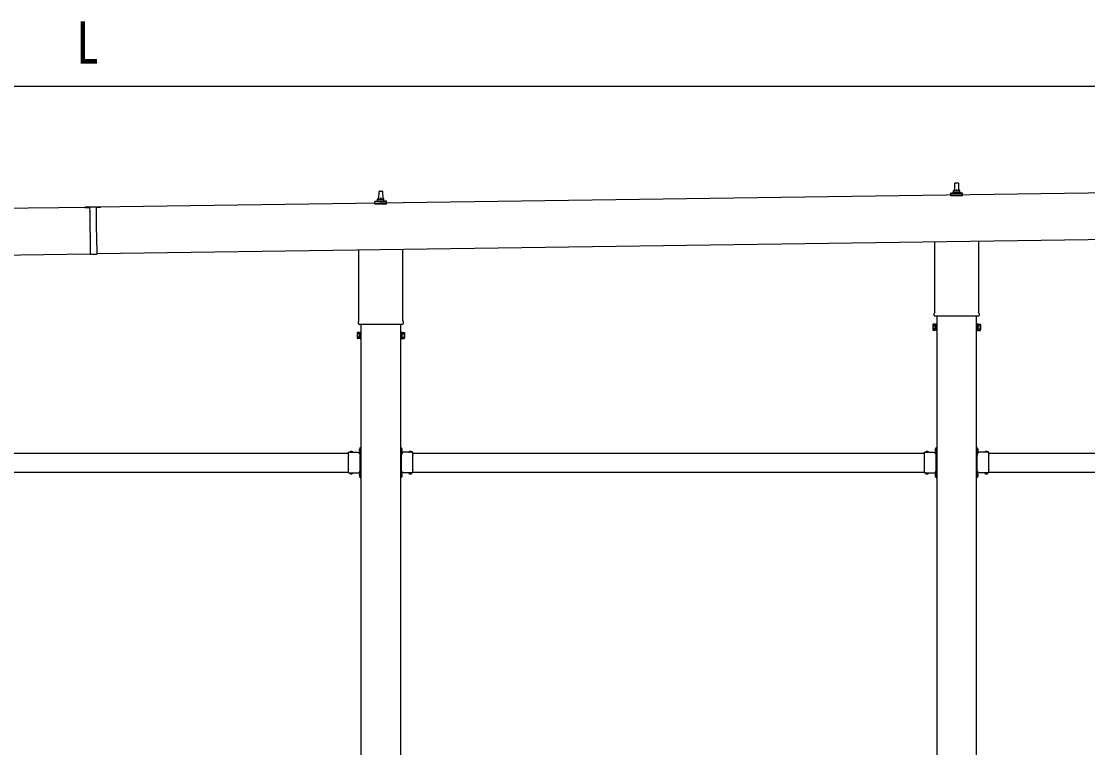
# Model space of a CAD drawing. Units: millimetres, scale not verified. Extents: x -16820 to 16820, y -11880 to 11880.
# Drawn here: x -2583 to 750, y -4260 to -1990 of the extents above; entities that cross this region are included whole.
import ezdxf
from ezdxf.enums import TextEntityAlignment as Align

# ---------------------------------------------------------------- set-up
doc = ezdxf.new("R2010")
doc.units = ezdxf.units.MM
doc.header["$LTSCALE"] = 50
for name, color, linetype in [('0-4_YKK_13', 4, 'Continuous'), ('0-5_YKK_A1', 4, 'Continuous'), ('0-6_YKK_D', 6, 'Continuous')]:
    doc.layers.add(name, color=color, linetype=linetype)
doc.styles.add('ＭＳ ゴシック', font='')
doc.styles.get('ＭＳ ゴシック').set_extended_font_data('MS Gothic')

msp = doc.modelspace()

# ---------------------------------------------------------------- linework, layer by layer
at = {"layer": '0-4_YKK_13'}
for p, q in [((334.08, -2519.88), (334.81, -2496.36)), ((335.81, -2495.38), (344.35, -2495.38)), ((345.35, -2496.36), (346.08, -2519.88)), ((-1465.92, -2545.6), (-1465.19, -2522.07)), ((-1464.19, -2521.1), (-1455.65, -2521.1)), ((-1454.65, -2522.07), (-1453.92, -2545.6)), ((321.83, -2535.38), (321.83, -2527.67)), ((322.21, -2526.88), (357.95, -2526.88)), ((322.59, -2526.7), (329.31, -2525.07)), ((329.7, -2524.88), (350.46, -2524.88)), ((330.08, -2524.1), (330.08, -2519.88)), ((331.08, -2519.88), (349.08, -2519.88)), ((350.08, -2524.1), (350.08, -2519.88)), ((357.56, -2526.7), (350.84, -2525.07)), ((358.33, -2535.38), (358.33, -2527.67)), ((-1478.17, -2561.1), (-1478.17, -2553.38)), ((-1441.67, -2561.1), (-1478.17, -2561.1)), ((-1477.79, -2552.6), (-1442.05, -2552.6)), ((-1477.41, -2552.41), (-1470.69, -2550.78)), ((-1470.3, -2550.6), (-1449.54, -2550.6)), ((-1469.92, -2549.81), (-1469.92, -2545.6)), ((-1468.92, -2545.6), (-1450.92, -2545.6)), ((-1449.92, -2549.81), (-1449.92, -2545.6)), ((-1442.44, -2552.41), (-1449.16, -2550.78)), ((-1441.67, -2561.1), (-1441.67, -2553.38)), ((358.33, -2535.38), (321.83, -2535.38)), ((-2334.99, -2570.47), (-2384.99, -2571.18)), ((-2384.99, -2571.18), (-2384.98, -2571.68)), ((-2384.98, -2571.68), (-2369.98, -2571.47)), ((-2369.99, -2570.97), (-2369.81, -2583.37)), ((-2369.8, -2584.17), (-2369.45, -2608.36)), ((-2349.99, -2570.68), (-2349.81, -2583.08)), ((-2349.98, -2571.18), (-2334.98, -2570.97)), ((-2349.8, -2583.88), (-2349.45, -2608.08)), ((-2334.99, -2570.47), (-2334.98, -2570.97)), ((-2369.44, -2609.16), (-2369.04, -2637.36)), ((-2349.44, -2608.88), (-2349.04, -2637.08)), ((-2369.03, -2638.16), (-2368.68, -2662.36)), ((-2368.67, -2663.16), (-2367.88, -2718.25)), ((-2349.03, -2637.88), (-2348.68, -2662.07)), ((-2348.67, -2662.87), (-2347.88, -2717.96)), ((271.78, -2899.37), (271.78, -2678.72)), ((408.38, -2676.77), (408.38, -2899.37)), ((-2367.88, -2718.25), (-2347.88, -2717.96)), ((-1528.22, -2925.09), (-1528.22, -2704.43)), ((-1391.62, -2702.48), (-1391.62, -2925.09)), ((-1529.92, -2933.86), (-1529.92, -2928.36)), ((-1389.92, -2928.36), (-1389.92, -2933.86)), ((270.08, -2908.14), (270.08, -2902.64)), ((408.02, -2911.64), (272.14, -2911.64)), ((410.08, -2902.64), (410.08, -2908.14)), ((-1533.92, -2963.36), (-1533.16, -2962.04)), ((-1533.92, -2963.36), (-1533.92, -2980.36)), ((-1391.98, -2937.36), (-1527.86, -2937.36)), ((-1385.92, -2963.36), (-1386.68, -2962.04)), ((-1385.92, -2963.36), (-1385.92, -2980.36)), ((266.08, -2937.64), (266.84, -2936.33)), ((266.08, -2937.64), (266.08, -2954.64)), ((266.08, -2954.64), (266.84, -2955.96)), ((273.08, -2941.24), (266.84, -2941.24)), ((273.08, -2951.05), (266.84, -2951.05)), ((273.08, -2955.96), (266.84, -2955.96)), ((275.58, -2955.34), (273.08, -2955.34)), ((404.58, -2955.34), (407.08, -2955.34)), ((407.08, -2941.24), (413.32, -2941.24)), ((407.08, -2951.05), (413.32, -2951.05)), ((407.08, -2955.96), (413.32, -2955.96)), ((414.08, -2937.64), (413.32, -2936.33)), ((414.08, -2954.64), (413.32, -2955.96)), ((414.08, -2937.64), (414.08, -2954.64)), ((-1533.92, -2980.36), (-1533.16, -2981.67)), ((-1526.92, -2966.95), (-1533.16, -2966.95)), ((-1526.92, -2976.77), (-1533.16, -2976.77)), ((-1526.92, -2981.67), (-1533.16, -2981.67)), ((-1524.42, -2981.06), (-1526.92, -2981.06)), ((-1395.42, -2981.06), (-1392.92, -2981.06)), ((-1392.92, -2966.95), (-1386.68, -2966.95)), ((-1392.92, -2976.77), (-1386.68, -2976.77)), ((-1392.92, -2981.67), (-1386.68, -2981.67)), ((-1385.92, -2980.36), (-1386.68, -2981.67)), ((-1528.12, -3329), (-1522.42, -3329)), ((-1524.02, -3327.87), (-1526.68, -3326.55)), ((-1524.02, -3330.13), (-1526.68, -3331.45)), ((-1524.88, -3324.26), (-1524.72, -3324.26)), ((-1524.02, -3321.5), (-1522.42, -3321.5)), ((-1524.02, -3338.46), (-1524.02, -3321.5)), ((-1524.02, -3324.96), (-1524.02, -3333.03)), ((-1522.42, -3326), (-1524.02, -3326)), ((-1524.02, -3327), (-1522.42, -3327)), ((-1524.02, -3331), (-1522.42, -3331)), ((-1522.42, -3332), (-1524.02, -3332)), ((-1395.82, -3321.5), (-1397.42, -3321.5)), ((-1397.42, -3326), (-1395.82, -3326)), ((-1395.82, -3327), (-1397.42, -3327)), ((-1391.72, -3329), (-1397.42, -3329)), ((-1395.82, -3331), (-1397.42, -3331)), ((-1397.42, -3332), (-1395.82, -3332)), ((-1395.82, -3338.46), (-1395.82, -3321.5)), ((-1395.82, -3324.97), (-1395.82, -3333.04)), ((-1395.82, -3327.87), (-1393.16, -3326.55)), ((-1395.82, -3330.13), (-1393.16, -3331.45)), ((-1394.96, -3324.26), (-1395.12, -3324.26)), ((271.88, -3329), (277.58, -3329)), ((275.98, -3327.87), (273.32, -3326.55)), ((275.98, -3330.13), (273.32, -3331.45)), ((275.12, -3324.27), (275.28, -3324.27)), ((275.98, -3321.5), (277.58, -3321.5)), ((275.98, -3338.46), (275.98, -3321.5)), ((275.98, -3324.97), (275.98, -3333.04)), ((277.58, -3326), (275.98, -3326)), ((275.98, -3327), (277.58, -3327)), ((275.98, -3331), (277.58, -3331)), ((277.58, -3332), (275.98, -3332)), ((404.18, -3321.5), (402.58, -3321.5)), ((402.58, -3326), (404.18, -3326)), ((404.18, -3327), (402.58, -3327)), ((408.28, -3329), (402.58, -3329)), ((404.18, -3331), (402.58, -3331)), ((402.58, -3332), (404.18, -3332)), ((404.18, -3338.46), (404.18, -3321.5)), ((404.18, -3324.96), (404.18, -3333.03)), ((404.18, -3327.87), (406.84, -3326.55)), ((404.18, -3330.13), (406.84, -3331.45)), ((405.04, -3324.26), (404.88, -3324.26)), ((-1560.42, -3347.29), (-1560.42, -3336.9)), ((-1560.42, -3336.9), (-1524.02, -3336.9)), ((-1560.42, -3389.29), (-1560.42, -3348.71)), ((-1557.16, -3336.04), (-1557.16, -3336.2)), ((-1556.46, -3336.9), (-1548.39, -3336.9)), ((-1553.55, -3336.9), (-1554.87, -3334.24)), ((-1551.3, -3336.9), (-1549.97, -3334.24)), ((-1547.69, -3336.04), (-1547.69, -3336.2)), ((-1524.42, -3338.5), (-1527.42, -3338.5)), ((-1524.88, -3333.73), (-1524.72, -3333.73)), ((-1524.42, -3347.29), (-1524.42, -3340.5)), ((-1524.42, -3389.29), (-1524.42, -3348.71)), ((-1359.42, -3336.9), (-1395.82, -3336.9)), ((-1395.42, -3338.5), (-1392.42, -3338.5)), ((-1395.42, -3347.29), (-1395.42, -3340.5)), ((-1395.42, -3389.29), (-1395.42, -3348.71)), ((-1394.96, -3333.74), (-1395.12, -3333.74)), ((-1372.16, -3336.04), (-1372.16, -3336.2)), ((-1363.39, -3336.9), (-1371.46, -3336.9)), ((-1368.55, -3336.9), (-1369.87, -3334.24)), ((-1366.3, -3336.9), (-1364.97, -3334.24)), ((-1362.69, -3336.04), (-1362.69, -3336.2)), ((-1359.42, -3347.29), (-1359.42, -3336.9)), ((-1359.42, -3389.29), (-1359.42, -3348.71)), ((239.58, -3347.29), (239.58, -3336.9)), ((239.58, -3336.9), (275.98, -3336.9)), ((239.58, -3389.29), (239.58, -3348.71)), ((242.84, -3336.04), (242.84, -3336.2)), ((243.54, -3336.9), (251.61, -3336.9)), ((246.45, -3336.9), (245.13, -3334.24)), ((248.7, -3336.9), (250.03, -3334.24)), ((252.31, -3336.04), (252.31, -3336.2)), ((275.58, -3338.5), (272.58, -3338.5)), ((275.12, -3333.74), (275.28, -3333.74)), ((275.58, -3347.29), (275.58, -3340.5)), ((275.58, -3389.29), (275.58, -3348.71)), ((440.58, -3336.9), (404.18, -3336.9)), ((404.58, -3338.5), (407.58, -3338.5)), ((404.58, -3347.29), (404.58, -3340.5)), ((404.58, -3389.29), (404.58, -3348.71)), ((405.04, -3333.73), (404.88, -3333.73)), ((427.84, -3336.04), (427.84, -3336.2)), ((436.61, -3336.9), (428.54, -3336.9)), ((431.45, -3336.9), (430.13, -3334.24)), ((433.7, -3336.9), (435.03, -3334.24)), ((437.31, -3336.04), (437.31, -3336.2)), ((440.58, -3347.29), (440.58, -3336.9)), ((440.58, -3389.29), (440.58, -3348.71)), ((-1560.42, -3401.1), (-1560.42, -3390.71)), ((-1527.42, -3399.5), (-1524.42, -3399.5)), ((-1524.42, -3397.5), (-1524.42, -3390.71)), ((-1524.02, -3416.5), (-1524.02, -3399.54)), ((-1395.82, -3416.5), (-1395.82, -3399.54)), ((-1395.42, -3397.5), (-1395.42, -3390.71)), ((-1392.42, -3399.5), (-1395.42, -3399.5)), ((-1359.42, -3401.1), (-1359.42, -3390.71)), ((239.58, -3401.1), (239.58, -3390.71)), ((272.58, -3399.5), (275.58, -3399.5)), ((275.58, -3397.5), (275.58, -3390.71)), ((275.98, -3416.5), (275.98, -3399.54)), ((404.18, -3416.5), (404.18, -3399.54)), ((404.58, -3397.5), (404.58, -3390.71)), ((407.58, -3399.5), (404.58, -3399.5)), ((440.58, -3401.1), (440.58, -3390.71)), ((-1560.42, -3401.1), (-1524.02, -3401.1)), ((-1557.16, -3401.96), (-1557.16, -3401.8)), ((-1556.46, -3401.1), (-1548.39, -3401.1)), ((-1553.55, -3401.1), (-1554.87, -3403.76)), ((-1551.3, -3401.1), (-1549.97, -3403.76)), ((-1547.69, -3401.96), (-1547.69, -3401.8)), ((-1524.02, -3407.87), (-1526.68, -3406.55)), ((-1524.02, -3410.13), (-1526.68, -3411.45)), ((-1524.88, -3404.27), (-1524.72, -3404.27)), ((-1524.88, -3413.73), (-1524.72, -3413.73)), ((-1524.02, -3404.97), (-1524.02, -3413.03)), ((-1524.02, -3407), (-1522.42, -3407)), ((-1524.02, -3411), (-1522.42, -3411)), ((-1524.02, -3416.5), (-1522.42, -3416.5)), ((-1395.82, -3407), (-1397.42, -3407)), ((-1395.82, -3411), (-1397.42, -3411)), ((-1395.82, -3416.5), (-1397.42, -3416.5)), ((-1359.42, -3401.1), (-1395.82, -3401.1)), ((-1395.82, -3404.97), (-1395.82, -3413.04)), ((-1395.82, -3407.87), (-1393.16, -3406.55)), ((-1395.82, -3410.13), (-1393.16, -3411.45)), ((-1394.96, -3404.27), (-1395.12, -3404.27)), ((-1394.96, -3413.74), (-1395.12, -3413.74)), ((-1372.16, -3401.96), (-1372.16, -3401.8)), ((-1363.39, -3401.1), (-1371.46, -3401.1)), ((-1368.55, -3401.1), (-1369.87, -3403.76)), ((-1366.3, -3401.1), (-1364.97, -3403.76)), ((-1362.69, -3401.96), (-1362.69, -3401.8)), ((239.58, -3401.1), (275.98, -3401.1)), ((242.84, -3401.96), (242.84, -3401.8)), ((243.54, -3401.1), (251.61, -3401.1)), ((246.45, -3401.1), (245.13, -3403.76)), ((248.7, -3401.1), (250.03, -3403.76)), ((252.31, -3401.96), (252.31, -3401.8)), ((275.98, -3407.87), (273.32, -3406.55)), ((275.98, -3410.13), (273.32, -3411.45)), ((275.12, -3404.27), (275.28, -3404.27)), ((275.12, -3413.74), (275.28, -3413.74)), ((275.98, -3404.97), (275.98, -3413.04)), ((275.98, -3407), (277.58, -3407)), ((275.98, -3411), (277.58, -3411)), ((275.98, -3416.5), (277.58, -3416.5)), ((404.18, -3407), (402.58, -3407)), ((404.18, -3411), (402.58, -3411)), ((404.18, -3416.5), (402.58, -3416.5)), ((440.58, -3401.1), (404.18, -3401.1)), ((404.18, -3404.96), (404.18, -3413.03)), ((404.18, -3407.87), (406.84, -3406.55)), ((404.18, -3410.13), (406.84, -3411.45)), ((405.04, -3404.26), (404.88, -3404.26)), ((405.04, -3413.73), (404.88, -3413.73)), ((427.84, -3401.96), (427.84, -3401.8)), ((436.61, -3401.1), (428.54, -3401.1)), ((431.45, -3401.1), (430.13, -3403.76)), ((433.7, -3401.1), (435.03, -3403.76)), ((437.31, -3401.96), (437.31, -3401.8))]:
    msp.add_line(p, q, dxfattribs=at)
for points in [[(-1526.92, -2981.67), (-1526.92, -2962.04), (-1533.16, -2962.04)], [(-1526.92, -2981.06), (-1526.92, -2962.66), (-1524.42, -2962.66)], [(-1392.92, -2981.06), (-1392.92, -2962.66), (-1395.42, -2962.66)], [(-1392.92, -2981.67), (-1392.92, -2962.04), (-1386.68, -2962.04)], [(273.08, -2955.96), (273.08, -2936.33), (266.84, -2936.33)], [(273.08, -2955.34), (273.08, -2936.94), (275.58, -2936.94)], [(407.08, -2955.34), (407.08, -2936.94), (404.58, -2936.94)], [(407.08, -2955.96), (407.08, -2936.33), (413.32, -2936.33)], [(-1522.42, -3336.5), (-1522.42, -3330.5), (-1522.42, -3327.5), (-1522.42, -3321.5)], [(-1397.42, -3336.5), (-1397.42, -3330.5), (-1397.42, -3327.5), (-1397.42, -3321.5)], [(277.58, -3336.5), (277.58, -3330.5), (277.58, -3327.5), (277.58, -3321.5)], [(402.58, -3336.5), (402.58, -3330.5), (402.58, -3327.5), (402.58, -3321.5)], [(-1524.42, -3340.5), (-1527.42, -3340.5), (-1527.42, -3336.9)], [(-1395.42, -3340.5), (-1392.42, -3340.5), (-1392.42, -3336.9)], [(275.58, -3340.5), (272.58, -3340.5), (272.58, -3336.9)], [(404.58, -3340.5), (407.58, -3340.5), (407.58, -3336.9)], [(-1524.42, -3397.5), (-1527.42, -3397.5), (-1527.42, -3401.1)], [(-1395.42, -3397.5), (-1392.42, -3397.5), (-1392.42, -3401.1)], [(275.58, -3397.5), (272.58, -3397.5), (272.58, -3401.1)], [(404.58, -3397.5), (407.58, -3397.5), (407.58, -3401.1)], [(-1522.42, -3416.5), (-1522.42, -3410.5), (-1522.42, -3407.5), (-1522.42, -3401.5)], [(-1397.42, -3416.5), (-1397.42, -3410.5), (-1397.42, -3407.5), (-1397.42, -3401.5)], [(277.58, -3416.5), (277.58, -3410.5), (277.58, -3407.5), (277.58, -3401.5)], [(402.58, -3416.5), (402.58, -3410.5), (402.58, -3407.5), (402.58, -3401.5)]]:
    msp.add_lwpolyline(points, dxfattribs=at)
for points in [[(-1524.42, -2982.36), (-1524.42, -2961.36), (-1522.42, -2961.36), (-1522.42, -2982.36)], [(-1395.42, -2982.36), (-1395.42, -2961.36), (-1397.42, -2961.36), (-1397.42, -2982.36)], [(275.58, -2956.64), (275.58, -2935.64), (277.58, -2935.64), (277.58, -2956.64)], [(404.58, -2956.64), (404.58, -2935.64), (402.58, -2935.64), (402.58, -2956.64)]]:
    msp.add_lwpolyline(points, close=True, dxfattribs=at)
for centre, radius, start, end in [((335.81, -2496.38), 1, 90, 178.60509), ((344.35, -2496.38), 1, 1.39491, 90), ((-1464.19, -2522.1), 1, 90, 178.60509), ((-1455.65, -2522.1), 1, 1.39491, 90), ((322.83, -2527.67), 1, 103.62699, 180), ((329.08, -2524.1), 1, 283.62699, 0), ((334.16, -2520.52), 4.13, 90, 171.17633), ((331.08, -2520.88), 1, 90, 180), ((343.41, -2519.88), 4.83, 133.60282, 180), ((336.75, -2519.88), 4.83, 0, 46.39718), ((345.99, -2520.52), 4.13, 8.82367, 90), ((349.08, -2520.88), 1, 0, 90), ((351.08, -2524.1), 1, 180, 256.37301), ((357.33, -2527.67), 1, 0, 76.37301), ((-1477.17, -2553.38), 1, 103.62699, 180), ((-1470.92, -2549.81), 1, 283.62699, 0), ((-1465.84, -2546.23), 4.13, 90, 171.17633), ((-1468.92, -2546.6), 1, 90, 180), ((-1456.59, -2545.6), 4.83, 133.60282, 180), ((-1463.25, -2545.6), 4.83, 0, 46.39718), ((-1454.01, -2546.23), 4.13, 8.82367, 90), ((-1450.92, -2546.6), 1, 0, 90), ((-1448.92, -2549.81), 1, 180, 256.37301), ((-1442.67, -2553.38), 1, 0, 76.37301), ((-2370.1, -2583.77), 0.5, 307.68835, 53.94855), ((-2349.51, -2583.48), 0.5, 127.68835, 233.94855), ((-2369.75, -2608.77), 0.5, 307.68835, 53.94855), ((-2349.15, -2608.47), 0.5, 127.68835, 233.94855), ((-2369.33, -2637.77), 0.5, 307.68835, 53.94855), ((-2368.98, -2662.76), 0.5, 307.68835, 53.94855), ((-2348.73, -2637.47), 0.5, 127.68835, 233.94855), ((-2348.38, -2662.47), 0.5, 127.68835, 233.94855), ((274.08, -2902.64), 4, 125.09963, 180), ((406.08, -2902.64), 4, 0, 54.90037), ((-1525.92, -2928.36), 4, 125.09963, 180), ((-1393.92, -2928.36), 4, 0, 54.90037), ((274.08, -2908.14), 4, 180, 194.47751), ((274.08, -2908.14), 4, 194.47751, 241.04498), ((406.08, -2908.14), 4, 298.95502, 345.52249), ((406.08, -2908.14), 4, 345.52249, 0), ((-1529.58, -2964.5), 4.34, 145.61575, 214.38425), ((-1525.92, -2933.86), 4, 180, 194.47751), ((-1525.92, -2933.86), 4, 194.47751, 241.04498), ((-1393.92, -2933.86), 4, 298.95502, 345.52249), ((-1393.92, -2933.86), 4, 345.52249, 0), ((-1390.27, -2964.5), 4.34, 325.61575, 34.38425), ((270.42, -2938.78), 4.34, 145.61575, 214.38425), ((270.42, -2953.5), 4.34, 145.61575, 214.38425), ((282.32, -2946.14), 16.24, 162.41205, 197.58795), ((409.73, -2938.78), 4.34, 325.61575, 34.38425), ((397.84, -2946.14), 16.24, 342.41205, 17.58795), ((409.73, -2953.5), 4.34, 325.61575, 34.38425), ((-1517.68, -2971.86), 16.24, 162.41205, 197.58795), ((-1529.58, -2979.22), 4.34, 145.61575, 214.38425), ((-1402.16, -2971.86), 16.24, 342.41205, 17.58795), ((-1390.27, -2979.22), 4.34, 325.61575, 34.38425), ((-1520.12, -3329), 7, 140.87645, 180), ((-1520.12, -3329), 7, 180, 219.12355), ((-1524.88, -3325.13), 0.862, 90, 140.87645), ((-1524.72, -3324.96), 0.7, 0, 90), ((-1395.12, -3324.97), 0.7, 90, 180), ((-1394.96, -3325.13), 0.862, 39.12355, 90), ((-1399.72, -3329), 7, 0, 39.12355), ((-1399.72, -3329), 7, 320.87645, 0), ((279.88, -3329), 7, 140.87645, 180), ((279.88, -3329), 7, 180, 219.12355), ((275.12, -3325.13), 0.862, 90, 140.87645), ((275.28, -3324.97), 0.7, 0, 90), ((404.88, -3324.96), 0.7, 90, 180), ((405.04, -3325.13), 0.862, 39.12355, 90), ((400.28, -3329), 7, 0, 39.12355), ((400.28, -3329), 7, 320.87645, 0), ((-1561.12, -3348), 1, 314.427, 45.573), ((-1556.46, -3336.2), 0.7, 180, 270), ((-1556.29, -3336.04), 0.862, 129.12355, 180), ((-1552.42, -3340.8), 7, 90, 129.12355), ((-1552.42, -3340.8), 7, 50.87645, 90), ((-1548.39, -3336.2), 0.7, 270, 0), ((-1548.55, -3336.04), 0.862, 0, 50.87645), ((-1524.88, -3332.87), 0.862, 219.12355, 270), ((-1524.72, -3333.03), 0.7, 270, 0), ((-1523.72, -3348), 1, 134.427, 225.573), ((-1524.42, -3336.5), 2, 270, 0), ((-1395.42, -3336.5), 2, 180, 270), ((-1395.12, -3333.04), 0.7, 180, 270), ((-1396.12, -3348), 1, 314.427, 45.573), ((-1394.96, -3332.87), 0.862, 270, 320.87645), ((-1371.46, -3336.2), 0.7, 180, 270), ((-1371.29, -3336.04), 0.862, 129.12355, 180), ((-1367.42, -3340.8), 7, 90, 129.12355), ((-1367.42, -3340.8), 7, 50.87645, 90), ((-1363.39, -3336.2), 0.7, 270, 0), ((-1363.55, -3336.04), 0.862, 0, 50.87645), ((-1358.72, -3348), 1, 134.427, 225.573), ((238.88, -3348), 1, 314.427, 45.573), ((243.54, -3336.2), 0.7, 180, 270), ((243.71, -3336.04), 0.862, 129.12355, 180), ((247.58, -3340.8), 7, 90, 129.12355), ((247.58, -3340.8), 7, 50.87645, 90), ((251.61, -3336.2), 0.7, 270, 0), ((251.45, -3336.04), 0.862, 0, 50.87645), ((275.12, -3332.87), 0.862, 219.12355, 270), ((275.28, -3333.04), 0.7, 270, 0), ((276.28, -3348), 1, 134.427, 225.573), ((275.58, -3336.5), 2, 270, 0), ((404.58, -3336.5), 2, 180, 270), ((404.88, -3333.03), 0.7, 180, 270), ((403.88, -3348), 1, 314.427, 45.573), ((405.04, -3332.87), 0.862, 270, 320.87645), ((428.54, -3336.2), 0.7, 180, 270), ((428.71, -3336.04), 0.862, 129.12355, 180), ((432.58, -3340.8), 7, 90, 129.12355), ((432.58, -3340.8), 7, 50.87645, 90), ((436.61, -3336.2), 0.7, 270, 0), ((436.45, -3336.04), 0.862, 0, 50.87645), ((441.28, -3348), 1, 134.427, 225.573), ((-1561.12, -3390), 1, 314.427, 45.573), ((-1523.72, -3390), 1, 134.427, 225.573), ((-1524.42, -3401.5), 2, 0, 90), ((-1395.42, -3401.5), 2, 90, 180), ((-1396.12, -3390), 1, 314.427, 45.573), ((-1358.72, -3390), 1, 134.427, 225.573), ((238.88, -3390), 1, 314.427, 45.573), ((276.28, -3390), 1, 134.427, 225.573), ((275.58, -3401.5), 2, 0, 90), ((404.58, -3401.5), 2, 90, 180), ((403.88, -3390), 1, 314.427, 45.573), ((441.28, -3390), 1, 134.427, 225.573), ((-1556.46, -3401.8), 0.7, 90, 180), ((-1556.29, -3401.96), 0.862, 180, 230.87645), ((-1552.42, -3397.2), 7, 230.87645, 270), ((-1552.42, -3397.2), 7, 270, 309.12355), ((-1548.39, -3401.8), 0.7, 0, 90), ((-1548.55, -3401.96), 0.862, 309.12355, 0), ((-1520.12, -3409), 7, 140.87645, 180), ((-1520.12, -3409), 7, 180, 219.12355), ((-1524.88, -3405.13), 0.862, 90, 140.87645), ((-1524.88, -3412.87), 0.862, 219.12355, 270), ((-1524.72, -3404.97), 0.7, 0, 90), ((-1524.72, -3413.03), 0.7, 270, 0), ((-1395.12, -3404.97), 0.7, 90, 180), ((-1395.12, -3413.04), 0.7, 180, 270), ((-1394.96, -3405.13), 0.862, 39.12355, 90), ((-1394.96, -3412.87), 0.862, 270, 320.87645), ((-1399.72, -3409), 7, 0, 39.12355), ((-1399.72, -3409), 7, 320.87645, 0), ((-1371.46, -3401.8), 0.7, 90, 180), ((-1371.29, -3401.96), 0.862, 180, 230.87645), ((-1367.42, -3397.2), 7, 230.87645, 270), ((-1367.42, -3397.2), 7, 270, 309.12355), ((-1363.39, -3401.8), 0.7, 0, 90), ((-1363.55, -3401.96), 0.862, 309.12355, 0), ((243.54, -3401.8), 0.7, 90, 180), ((243.71, -3401.96), 0.862, 180, 230.87645), ((247.58, -3397.2), 7, 230.87645, 270), ((247.58, -3397.2), 7, 270, 309.12355), ((251.61, -3401.8), 0.7, 0, 90), ((251.45, -3401.96), 0.862, 309.12355, 0), ((279.88, -3409), 7, 140.87645, 180), ((279.88, -3409), 7, 180, 219.12355), ((275.12, -3405.13), 0.862, 90, 140.87645), ((275.12, -3412.87), 0.862, 219.12355, 270), ((275.28, -3404.97), 0.7, 0, 90), ((275.28, -3413.04), 0.7, 270, 0), ((404.88, -3404.96), 0.7, 90, 180), ((404.88, -3413.03), 0.7, 180, 270), ((405.04, -3405.13), 0.862, 39.12355, 90), ((405.04, -3412.87), 0.862, 270, 320.87645), ((400.28, -3409), 7, 0, 39.12355), ((400.28, -3409), 7, 320.87645, 0), ((428.54, -3401.8), 0.7, 90, 180), ((428.71, -3401.96), 0.862, 180, 230.87645), ((432.58, -3397.2), 7, 230.87645, 270), ((432.58, -3397.2), 7, 270, 309.12355), ((436.61, -3401.8), 0.7, 0, 90), ((436.45, -3401.96), 0.862, 309.12355, 0)]:
    msp.add_arc(centre, radius, start, end, dxfattribs=at)
at = {"layer": '0-5_YKK_A1'}
for p, q in [((3026.94, -2494.38), (-2349.98, -2571.16)), ((-2369.98, -2571.44), (-7757.02, -2648.37)), ((-2347.91, -2716.14), (3029.01, -2639.33)), ((-7754.95, -2793.39), (-2367.91, -2716.43)), ((277.58, -2911.64), (277.58, -5812)), ((402.58, -5812), (402.58, -2911.64)), ((-1522.42, -2937.36), (-1522.42, -5812)), ((-1397.42, -5812), (-1397.42, -2937.36)), ((-3159.42, -3339), (-1560.42, -3339)), ((-1359.42, -3339), (239.58, -3339)), ((440.58, -3339), (2039.58, -3339)), ((-3159.42, -3399), (-1560.42, -3399)), ((-1527.42, -3399), (-1522.92, -3399)), ((-1392.42, -3399), (-1396.92, -3399)), ((-1359.42, -3399), (239.58, -3399)), ((272.58, -3399), (277.08, -3399)), ((407.58, -3399), (403.08, -3399)), ((440.58, -3399), (2039.58, -3399))]:
    msp.add_line(p, q, dxfattribs=at)
for points in [[(-1527.42, -3339), (-1522.92, -3339), (-1522.92, -3399)], [(-1392.42, -3339), (-1396.92, -3339), (-1396.92, -3399)], [(272.58, -3339), (277.08, -3339), (277.08, -3399)], [(407.58, -3339), (403.08, -3339), (403.08, -3399)]]:
    msp.add_lwpolyline(points, dxfattribs=at)
at = {"layer": '0-6_YKK_D'}
msp.add_line((2846.5, -2193.89), (-7574.51, -2193.89), dxfattribs=at)

# ---------------------------------------------------------------- texts
at = {"layer": '0-6_YKK_D', "style": 'ＭＳ ゴシック', "width": 0.8}
msp.add_text('L', height=132, dxfattribs=at).set_placement((-2412, -2161.89), align=Align.BOTTOM_LEFT)

doc.saveas('drawing.dxf')
